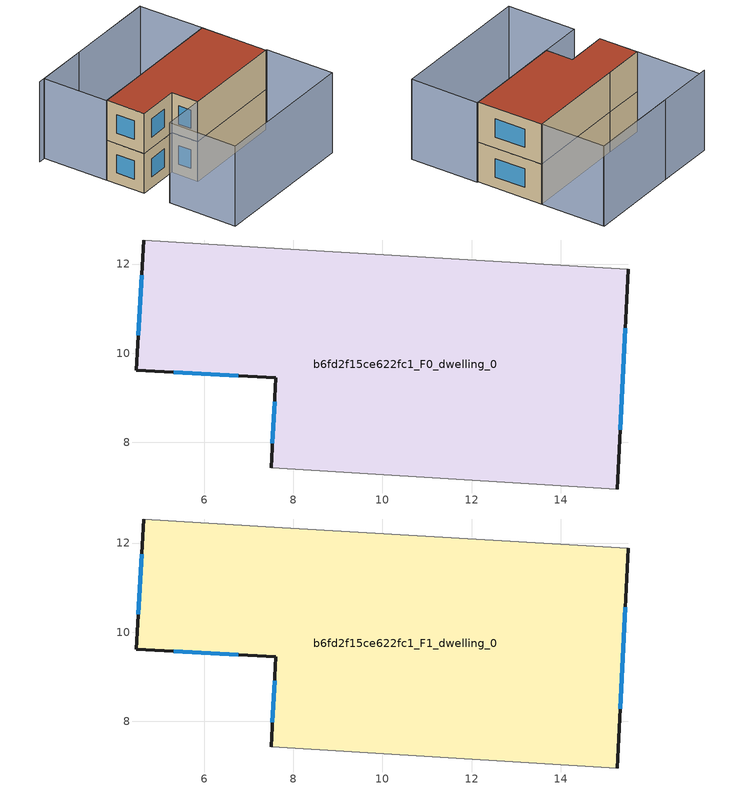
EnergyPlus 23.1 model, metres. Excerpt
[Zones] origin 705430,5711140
b6fd2f15ce622fc1_F0_dwelling_0
 floor ground (EU_floor_Construction): 15.52,11.89 15.27,6.96 7.5,7.43 7.61,9.45 4.48,9.62 4.65,12.54 7.76,12.34 z0
 wall outside (EU_wall_Construction): 15.27,6.96 15.52,11.89 / 4.65,12.54 4.48,9.62 7.61,9.45 7.5,7.43 z0:3
 wall adiabatic (EU_wall_Construction): 15.52,11.89 7.76,12.34 4.65,12.54 / 7.5,7.43 15.27,6.96 z0:3
 window (EU_Window_Construction): 15.34,8.29 15.45,10.56 / 7.58,8.91 7.53,7.98 / 5.32,9.57 6.77,9.5 / 4.6,11.75 4.52,10.4 z0.81:2.19
b6fd2f15ce622fc1_F1_dwelling_0
 floor to b6fd2f15ce622fc1_F0_dwelling_0 (EU_floor_Construction): 15.52,11.89 15.27,6.96 7.5,7.43 7.61,9.45 4.48,9.62 4.65,12.54 7.76,12.34 z3
 wall outside (EU_wall_Construction): 15.27,6.96 15.52,11.89 / 4.65,12.54 4.48,9.62 7.61,9.45 7.5,7.43 z3:6
 wall adiabatic (EU_wall_Construction): 15.52,11.89 7.76,12.34 4.65,12.54 / 7.5,7.43 15.27,6.96 z3:6
 window (EU_Window_Construction): 15.34,8.29 15.45,10.56 / 7.58,8.91 7.53,7.98 / 5.32,9.57 6.77,9.5 / 4.6,11.75 4.52,10.4 z3.81:5.19
 roof outside (EU_roof_Construction): 15.27,6.96 15.52,11.89 7.76,12.34 4.65,12.54 4.48,9.62 7.61,9.45 7.5,7.43 z6
shading: 15.8,16.7 4.39,17.41 / 4.32,7.63 15.33,6.95 / 15.33,6.95 15.02,1.83 / 15.02,1.83 4.01,2.51 / 4.01,2.51 4.32,7.63 / 15.52,11.89 4.62,12.53 / 4.62,12.53 4.9,17.36 / 4.9,17.36 15.8,16.73 / 15.8,16.73 15.52,11.89 z0:6
[Building]
EU S2 Campaign: North Axis=0; Terrain=City; Solar Distribution=FullExterior
[Site:Location]
London: Latitude=51.5; Longitude=-0.5; Time Zone=0; Elevation=25
[SizingPeriod:WeatherFileDays]
AnnualSizingPeriod: Begin Month=1; Begin Day of Month=1; End Month=12; End Day of Month=31; Day of Week for Start Day=Monday; Use Weather File Daylight Saving Period=No; Use Weather File Rain and Snow Indicators=No
[MATERIAL]
EU_InternalMass_Material: Roughness=MediumRough; Thickness=0.1; Conductivity=1; Density=1800; Specific Heat=900; Thermal Absorptance=0.9; Solar Absorptance=0.7; Visible Absorptance=0.7
[MATERIAL:NOMASS] Roughness=MediumRough; Thermal Absorptance=0.9; Solar Absorptance=0.7; Visible Absorptance=0.7
Name | Thermal Resistance
EU_wall_NoMass | 0.555556
EU_roof_NoMass | 0.510204
EU_floor_NoMass | 1.68919
[WINDOWMATERIAL:SIMPLEGLAZINGSYSTEM]
EU_Window_SimpleGlazing: UFactor=3.96; Solar Heat Gain Coefficient=0.85; Visible Transmittance=0.85
[CONSTRUCTION]
EU_wall_Construction: EU_wall_NoMass
EU_roof_Construction: EU_roof_NoMass
EU_floor_Construction: EU_floor_NoMass
EU_Window_Construction: EU_Window_SimpleGlazing
EU_InternalMass_Construction: EU_InternalMass_Material
[ZONE] Type=1; Multiplier=1; Ceiling Height=autocalculate; Floor Area=autocalculate; Part of Total Floor Area=Yes
Name | Volume
b6fd2f15ce622fc1_F0_dwelling_0 | 142.252
b6fd2f15ce622fc1_F1_dwelling_0 | 142.25
[INTERNALMASS] Construction=EU_InternalMass_Construction; Surface Area=47.4169
Name | Zone or ZoneList
b6fd2f15ce622fc1_F0_dwelling_0_EU_InternalMass | b6fd2f15ce622fc1_F0_dwelling_0
b6fd2f15ce622fc1_F1_dwelling_0_EU_InternalMass | b6fd2f15ce622fc1_F1_dwelling_0
[OTHEREQUIPMENT] Fuel Type=Electricity; Design Level Calculation Method=Watts/Area; Power per Zone Floor Area=1; Fraction Latent=0; Fraction Radiant=0; Fraction Lost=0; Carbon Dioxide Generation Rate=0; EndUse Subcategory=EU_Step8_InternalGains
Name | Zone or ZoneList or Space or SpaceList | Schedule
EU_Step8_InternalGain_b6fd2f15ce622fc1_F0_dwelling_0_f000 | b6fd2f15ce622fc1_F0_dwelling_0 | EU_Step8_GainSchedule_b6fd2f15ce622fc1_F0_dwelling_0_f000
EU_Step8_InternalGain_b6fd2f15ce622fc1_F1_dwelling_0_f000 | b6fd2f15ce622fc1_F1_dwelling_0 | EU_Step8_GainSchedule_b6fd2f15ce622fc1_F1_dwelling_0_f000
[ZONEVENTILATION:DESIGNFLOWRATE] Schedule=EU_AlwaysOn; Design Flow Rate Calculation Method=AirChanges/Hour; Air Changes per Hour=0.48; Ventilation Type=Natural; Fan Pressure Rise=0; Fan Total Efficiency=1; Constant Term Coefficient=1; Temperature Term Coefficient=0; Velocity Term Coefficient=0; Velocity Squared Term Coefficient=0; Minimum Indoor Temperature=-100; Maximum Indoor Temperature=100; Delta Temperature=-100; Minimum Outdoor Temperature=-100; Maximum Outdoor Temperature=100; Maximum Wind Speed=40
Name | Zone or ZoneList or Space or SpaceList
EU_ConstantAir_b6fd2f15ce622fc1_F0_dwelling_0 | b6fd2f15ce622fc1_F0_dwelling_0
EU_ConstantAir_b6fd2f15ce622fc1_F1_dwelling_0 | b6fd2f15ce622fc1_F1_dwelling_0
[HVACTEMPLATE:THERMOSTAT] Constant Heating Setpoint=20; Constant Cooling Setpoint=50
EU_HeatOnly_b6fd2f15ce622fc1_F0_dwelling_0; EU_HeatOnly_b6fd2f15ce622fc1_F1_dwelling_0
[HVACTEMPLATE:ZONE:IDEALLOADSAIRSYSTEM] System Availability Schedule=EU_AlwaysOn; Maximum Heating Supply Air Temperature=50; Minimum Cooling Supply Air Temperature=13; Maximum Heating Supply Air Humidity Ratio=0.0156; Minimum Cooling Supply Air Humidity Ratio=0.0077; Heating Limit=NoLimit; Cooling Limit=NoLimit; Heating Availability Schedule=EU_AlwaysOn; Cooling Availability Schedule=EU_CoolingOff; Dehumidification Control Type=ConstantSensibleHeatRatio; Cooling Sensible Heat Ratio=0.7; Dehumidification Setpoint=60; Humidification Control Type=None; Humidification Setpoint=30; Outdoor Air Method=None; Outdoor Air Flow Rate per Person=0.00944; Outdoor Air Flow Rate per Zone Floor Area=0; Outdoor Air Flow Rate per Zone=0; Demand Controlled Ventilation Type=None; Outdoor Air Economizer Type=NoEconomizer; Heat Recovery Type=None; Sensible Heat Recovery Effectiveness=0.7; Latent Heat Recovery Effectiveness=0.65
Name | Template Thermostat
b6fd2f15ce622fc1_F0_dwelling_0 | EU_HeatOnly_b6fd2f15ce622fc1_F0_dwelling_0
b6fd2f15ce622fc1_F1_dwelling_0 | EU_HeatOnly_b6fd2f15ce622fc1_F1_dwelling_0
[SIZING:ZONE] Zone Cooling Design Supply Air Temperature Input Method=SupplyAirTemperature; Zone Cooling Design Supply Air Temperature=13; Zone Heating Design Supply Air Temperature Input Method=SupplyAirTemperature; Zone Heating Design Supply Air Temperature=50; Zone Cooling Design Supply Air Humidity Ratio=0.008; Zone Heating Design Supply Air Humidity Ratio=0.008; Cooling Design Air Flow Method=DesignDay; Cooling Design Air Flow Rate=0; Cooling Minimum Air Flow per Zone Floor Area=0.000762; Cooling Minimum Air Flow=0; Cooling Minimum Air Flow Fraction=0.2; Heating Design Air Flow Method=DesignDay; Heating Design Air Flow Rate=0; Heating Maximum Air Flow per Zone Floor Area=0.002032; Heating Maximum Air Flow=0.141576; Heating Maximum Air Flow Fraction=0.3; Account for Dedicated Outdoor Air System=No; Dedicated Outdoor Air System Control Strategy=NeutralSupplyAir; Dedicated Outdoor Air Low Setpoint Temperature for Design=autosize; Dedicated Outdoor Air High Setpoint Temperature for Design=autosize; Zone Load Sizing Method=Sensible Load Only No Latent Load; Zone Latent Cooling Design Supply Air Humidity Ratio Input Method=HumidityRatioDifference; Zone Cooling Design Supply Air Humidity Ratio Difference=0.005; Zone Latent Heating Design Supply Air Humidity Ratio Input Method=HumidityRatioDifference; Zone Humidification Design Supply Air Humidity Ratio Difference=0.005
b6fd2f15ce622fc1_F0_dwelling_0; b6fd2f15ce622fc1_F1_dwelling_0
[SCHEDULE:CONSTANT]
Name | Hourly Value
EU_AlwaysOn | 1
EU_CoolingOff | 0
[SCHEDULE:FILE] Column Number=1; Rows to Skip at Top=0; Number of Hours of Data=8760; Column Separator=Comma; Interpolate to Timestep=No; Minutes per Item=60; Adjust Schedule for Daylight Savings=Yes
Name | File
EU_Step8_GainSchedule_b6fd2f15ce622fc1_F0_dwelling_0_f000 | ../../schedules/b6fd2f15ce622fc1/b6fd2f15ce622fc1_F0_dwelling_0_f000_gain.csv
EU_Step8_GainSchedule_b6fd2f15ce622fc1_F1_dwelling_0_f000 | ../../schedules/b6fd2f15ce622fc1/b6fd2f15ce622fc1_F1_dwelling_0_f000_gain.csv
